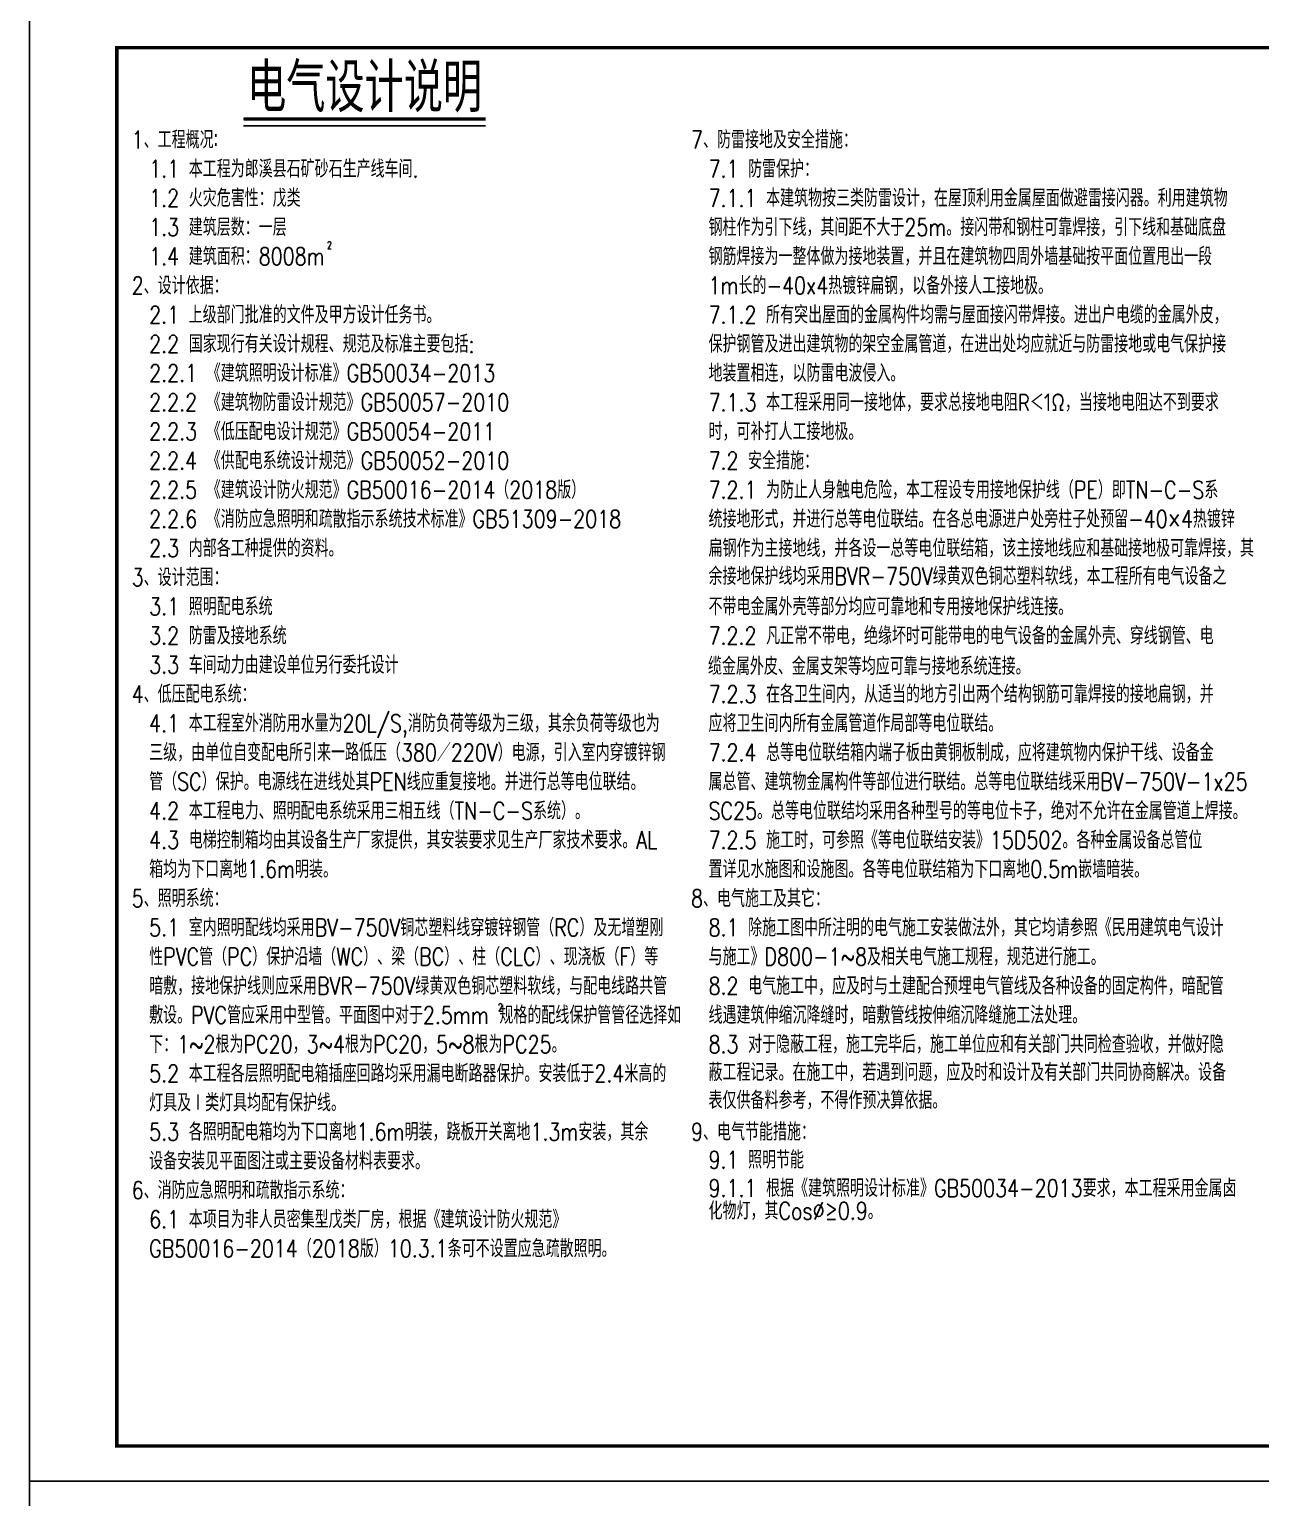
# Model space of a CAD drawing. Extents: x 69728788 to 150676229, y 20327566 to 43663798.
# Drawn here: x 75430225 to 75465435, y 20767491 to 20809491 of the extents above; entities that cross this region are included whole.
import ezdxf

# ---------------------------------------------------------------- set-up
doc = ezdxf.new("R2010")
doc.units = 0
doc.header["$LTSCALE"] = 1000
doc.header["$MEASUREMENT"] = 0
doc.layers.add('E_SM', color=7, linetype='CONTINUOUS')
doc.layers.add('PUB_TITLE', color=4, linetype='CONTINUOUS')
doc.styles.add('E_SM', font='SIMPLEX', dxfattribs={"width": 0.8, "height": 3.5, "bigfont": 'HZTXT'})

msp = doc.modelspace()

# ---------------------------------------------------------------- linework, layer by layer
at = {"layer": 'E_SM'}
for p, q in [((75436349.6, 20806928.3, 202.1), (75443271.3, 20806928.3, 202.1)), ((75436349.6, 20806728.3, 202.1), (75443271.3, 20806728.3, 202.1))]:
    msp.add_line(p, q, dxfattribs=at)
at = {"layer": 'E_SM', "const_width": 100, "elevation": 202.1}
msp.add_lwpolyline([(75436349.6, 20806928.3), (75443271.3, 20806928.3)], dxfattribs=at)
at = {"layer": 'PUB_TITLE'}
for points in [[(75430225.1, 20767966.1), (75430225.1, 20809966.1), (75489625.1, 20809966.1), (75489625.1, 20767966.1)], [(75430225.1, 20725966.1), (75430225.1, 20767966.1), (75489625.1, 20767966.1), (75489625.1, 20725966.1)]]:
    msp.add_lwpolyline(points, close=True, dxfattribs=at)
at = {"layer": 'PUB_TITLE', "const_width": 100}
msp.add_lwpolyline([(75432725.1, 20768966.1), (75488625.1, 20768966.1), (75488625.1, 20808966.1), (75432725.1, 20808966.1)], close=True, dxfattribs=at)

# ---------------------------------------------------------------- texts
at = {"layer": 'E_SM', "style": 'E_SM'}
for s, height, width, p in [('电气设计说明', 1400, 0.8, (75436450.8, 20807124, 202.1)), ('1、工程概况∶', 500, 0.8, (75433151, 20806086, 202.1)), ('7、防雷接地及安全措施：', 500, 0.8, (75449147.2, 20806086, 202.1)), ('1.1 本工程为郎溪县石矿砂石生产线车间.', 500, 0.8, (75433651, 20805251.3, 202.1)), ('7.1 防雷保护：', 500, 0.8, (75449647.2, 20805251.3, 202.1)), ('1.2 火灾危害性：戊类', 500, 0.8, (75433651, 20804416.6, 202.1)), ('7.1.1 本建筑物按三类防雷设计，在屋顶利用金属屋面做避雷接闪器。利用建筑物', 500, 0.8, (75449647.2, 20804416.6, 202.1)), ('1.3 建筑层数：一层', 500, 0.8, (75433651, 20803581.9, 202.1)), ('钢柱作为引下线，其间距不大于25m。接闪带和钢柱可靠焊接，引下线和基础底盘', 500, 0.8, (75449647.2, 20803581.9, 202.1)), ('1.4 建筑面积：8008m', 500, 0.8, (75433651, 20802747.1, 202.1)), ('2', 212.5, 0.752941, (75438738, 20803214.1, 202.1)), ('钢筋焊接为一整体做为接地装置，并且在建筑物四周外墙基础按平面位置甩出一段', 500, 0.8, (75449647.2, 20802747.1, 202.1)), ('2、设计依据：', 500, 0.8, (75433151, 20801912.4, 202.1)), ('1m长的-40x4热镀锌扁钢，以备外接人工接地极。', 500, 0.8, (75449647.2, 20801912.4, 202.1)), ('2.1 上级部门批准的文件及甲方设计任务书。', 500, 0.8, (75433651, 20801077.7, 202.1)), ('7.1.2 所有突出屋面的金属构件均需与屋面接闪带焊接。进出户电缆的金属外皮，', 500, 0.8, (75449647.2, 20801077.7, 202.1)), ('2.2 国家现行有关设计规程、规范及标准主要包括:', 500, 0.8, (75433651, 20800243, 202.1)), ('保护钢管及进出建筑物的架空金属管道，在进出处均应就近与防雷接地或电气保护接', 500, 0.8, (75449647.2, 20800243, 202.1)), ('2.2.1 《建筑照明设计标准》GB50034-2013', 500, 0.8, (75433651, 20799408.3, 202.1)), ('地装置相连，以防雷电波侵入。', 500, 0.8, (75449647.2, 20799408.3, 202.1)), ('2.2.2 《建筑物防雷设计规范》GB50057-2010', 500, 0.8, (75433651, 20798573.5, 202.1)), ('7.1.3 本工程采用同一接地体，要求总接地电阻R＜1Ω，当接地电阻达不到要求', 500, 0.8, (75449647.2, 20798573.5, 202.1)), ('2.2.3 《低压配电设计规范》GB50054-2011', 500, 0.8, (75433651, 20797738.8, 202.1)), ('时，可补打人工接地极。', 500, 0.8, (75449647.2, 20797738.8, 202.1)), ('2.2.4 《供配电系统设计规范》GB50052-2010', 500, 0.8, (75433651, 20796904.1, 202.1)), ('7.2 安全措施：', 500, 0.8, (75449647.2, 20796904.1, 202.1)), ('2.2.5 《建筑设计防火规范》GB50016-2014（2018版）', 500, 0.8, (75433651, 20796069.4, 202.1)), ('7.2.1 为防止人身触电危险，本工程设专用接地保护线（PE）即TN-C-S系', 500, 0.8, (75449647.2, 20796069.4, 202.1)), ('2.2.6 《消防应急照明和疏散指示系统技术标准》GB51309-2018', 500, 0.8, (75433651, 20795234.6, 202.1)), ('统接地形式，并进行总等电位联结。在各总电源进户处旁柱子处预留-40×4热镀锌', 500, 0.8, (75449647.2, 20795234.6, 202.1)), ('2.3 内部各工种提供的资料。', 500, 0.8, (75433651, 20794399.9, 202.1)), ('扁钢作为主接地线，并各设一总等电位联结箱，该主接地线应和基础接地极可靠焊接，其', 500, 0.8, (75449647.2, 20794399.9, 202.1)), ('3、设计范围：', 500, 0.8, (75433151, 20793565.2, 202.1)), ('余接地保护线均采用BVR-750V绿黄双色铜芯塑料软线，本工程所有电气设备之', 500, 0.8, (75449647.2, 20793599.9, 202.1)), ('3.1 照明配电系统', 500, 0.8, (75433651, 20792730.5, 202.1)), ('不带电金属外壳等部分均应可靠地和专用接地保护线连接。', 500, 0.8, (75449647.2, 20792729.1, 202.1)), ('3.2 防雷及接地系统', 500, 0.8, (75433651, 20791895.8, 202.1)), ('7.2.2 凡正常不带电，绝缘坏时可能带电的电气设备的金属外壳、穿线钢管、电', 500, 0.8, (75449647.2, 20791895.8, 202.1)), ('3.3 车间动力由建设单位另行委托设计', 500, 0.8, (75433651, 20791061, 202.1)), ('缆金属外皮、金属支架等均应可靠与接地系统连接。', 500, 0.8, (75449629.8, 20791024.9, 202.1)), ('4、低压配电系统：', 500, 0.8, (75433151, 20790226.3, 202.1)), ('7.2.3 在各卫生间内，从适当的地方引出两个结构钢筋可靠焊接的接地扁钢，并', 500, 0.8, (75449647.2, 20790226.3, 202.1)), ('4.1 本工程室外消防用水量为20L/S,消防负荷等级为三级，其余负荷等级也为', 500, 0.8, (75433651, 20789391.6, 202.1)), ('应将卫生间内所有金属管道作局部等电位联结。', 500, 0.8, (75449647.2, 20789391.6, 202.1)), ('三级，由单位自变配电所引来一路低压（380／220V）电源，引入室内穿镀锌钢', 500, 0.8, (75433651, 20788556.9, 202.1)), ('7.2.4 总等电位联结箱内端子板由黄铜板制成，应将建筑物内保护干线、设备金', 500, 0.8, (75449647.2, 20788556.9, 202.1)), ('管（SC）保护。电源线在进线处其PEN线应重复接地。并进行总等电位联结。', 500, 0.8, (75433651, 20787722.1, 202.1)), ('属总管、建筑物金属构件等部位进行联结。总等电位联结线采用BV-750V-1x25', 500, 0.8, (75449647.2, 20787722.1, 202.1)), ('4.2 本工程电力、照明配电系统采用三相五线（TN-C-S系统）。', 500, 0.8, (75433651, 20786887.4, 202.1)), ('SC25。总等电位联结均采用各种型号的等电位卡子，绝对不允许在金属管道上焊接。', 500, 0.8, (75449647.2, 20786887.4, 202.1)), ('4.3 电梯控制箱均由其设备生产厂家提供，其安装要求见生产厂家技术要求。AL', 500, 0.8, (75433651, 20786052.7, 202.1)), ('7.2.5 施工时，可参照《等电位联结安装》15D502。各种金属设备总管位', 500, 0.8, (75449647.2, 20786052.7, 202.1)), ('箱均为下口离地1.6m明装。', 500, 0.8, (75433651, 20785218, 202.1)), ('置详见水施图和设施图。各等电位联结箱为下口离地0.5m嵌墙暗装。', 500, 0.8, (75449647.2, 20785218, 202.1)), ('5、照明系统：', 500, 0.8, (75433151, 20784383.3, 202.1)), ('8、电气施工及其它：', 500, 0.8, (75449147.2, 20784383.3, 202.1)), ('5.1 室内照明配线均采用BV-750V铜芯塑料线穿镀锌钢管（RC）及无增塑刚', 500, 0.8, (75433651, 20783548.5, 202.1)), ('8.1 除施工图中所注明的电气施工安装做法外，其它均请参照《民用建筑电气设计', 500, 0.8, (75449647.2, 20783548.5, 202.1)), ('性PVC管（PC）保护沿墙（WC）、梁（BC）、柱（CLC）、现浇板（F）等', 500, 0.8, (75433651, 20782713.8, 202.1)), ('与施工》D800-1~8及相关电气施工规程，规范进行施工。', 500, 0.8, (75449647.2, 20782713.8, 202.1)), ('暗敷，接地保护线则应采用BVR-750V绿黄双色铜芯塑料软线，与配电线路共管', 500, 0.8, (75433651, 20781879.1, 202.1)), ('8.2 电气施工中，应及时与土建配合预埋电气管线及各种设备的固定构件，暗配管', 500, 0.8, (75449647.2, 20781879.1, 202.1)), ('敷设。PVC管应采用中型管。平面图中对于2.5mm', 500, 0.8, (75433651, 20781044.4, 202.1)), ('2', 212.5, 0.752941, (75443628, 20781409.8, 202.1)), ('规格的配线保护管管径选择如', 500, 0.8, (75443666.1, 20781044.4, 202.1)), ('线遇建筑伸缩沉降缝时，暗敷管线按伸缩沉降缝施工法处理。', 500, 0.8, (75449647.2, 20781044.4, 202.1)), ('下：1~2根为PC20，3~4根为PC20，5~8根为PC25。', 500, 0.8, (75433651, 20780209.7, 202.1)), ('8.3 对于隐蔽工程，施工完毕后，施工单位应和有关部门共同检查验收，并做好隐', 500, 0.8, (75449647.2, 20780209.7, 202.1)), ('5.2 本工程各层照明配电箱插座回路均采用漏电断路器保护。安装低于2.4米高的', 500, 0.8, (75433651, 20779374.9, 202.1)), ('蔽工程记录。在施工中，若遇到问题，应及时和设计及有关部门共同协商解决。设备', 500, 0.8, (75449647.2, 20779409.7, 202.1)), ('灯具及Ⅰ类灯具均配有保护线。', 500, 0.8, (75433651, 20778540.2, 202.1)), ('表仅供备料参考，不得作预决算依据。', 500, 0.8, (75449647.2, 20778609.7, 202.1)), ('5.3 各照明配电箱均为下口离地1.6m明装，跷板开关离地1.3m安装，其余', 500, 0.8, (75433651, 20777705.5, 202.1)), ('9、电气节能措施：', 500, 0.8, (75449147.2, 20777705.5, 202.1)), ('设备安装见平面图注或主要设备材料表要求。', 500, 0.8, (75433651, 20776870.8, 202.1)), ('9.1 照明节能', 500, 0.8, (75449647.2, 20776905.5, 202.1)), ('6、消防应急照明和疏散指示系统：', 500, 0.8, (75433151, 20776036, 202.1)), ('9.1.1 根据《建筑照明设计标准》GB50034-2013要求，本工程采用金属卤', 500, 0.8, (75449647.2, 20776093.9, 202.1)), ('6.1 本项目为非人员密集型戊类厂房，根据《建筑设计防火规范》', 500, 0.8, (75433651, 20775201.3, 202.1)), ('化物灯，其Cos%%c≥0.9。', 500, 0.8, (75449647.2, 20775445.9, 202.1)), ('GB50016-2014（2018版）10.3.1条可不设置应急疏散照明。', 500, 0.8, (75433651, 20774366.6, 202.1))]:
    msp.add_text(s, height=height, dxfattribs=dict(at, width=width)).set_placement(p)

doc.saveas('drawing.dxf')
